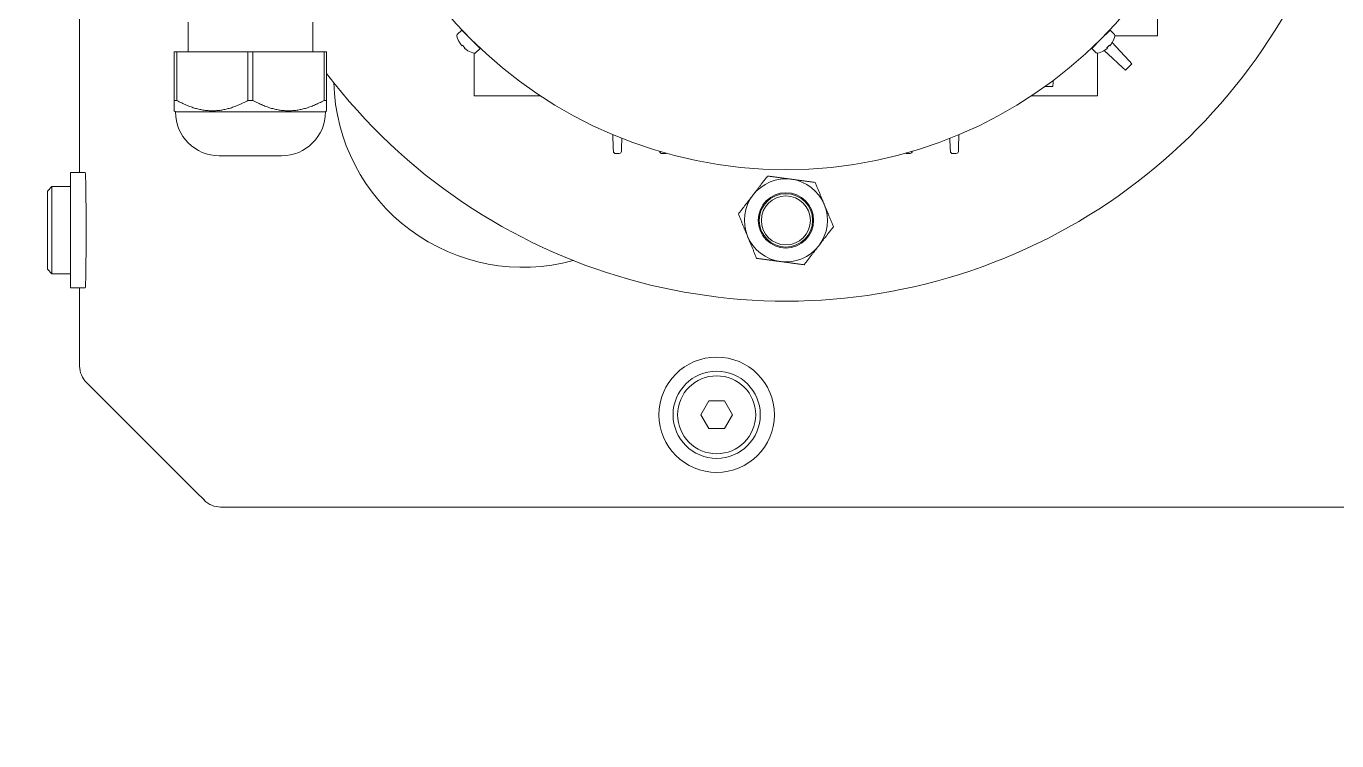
# Model space of a CAD drawing. Extents: x -3873 to 164127, y 7129 to 96529.
# Drawn here: x 85174.7 to 85458.7, y 60470.9 to 60625.8 of the extents above; entities that cross this region are included whole.
import ezdxf

# ---------------------------------------------------------------- set-up
doc = ezdxf.new("R2010")
doc.units = 0
doc.layers.get('0').update_dxf_attribs({"linetype": 'CONTINUOUS'})
doc.layers.add('LAYOUT Kromeka', color=1, linetype='CONTINUOUS', lineweight=5)

# ---------------------------------------------------------------- blocks, each defined once
blk = doc.blocks.new('SD-01-04-645-180-reduktor')
for p, q in [((153, -28.93), (153, -97.14)), ((-80.5, -67.5), (-80.5, -53.22)), ((102.5, -71), (102.5, -64.5)), ((129.5, -71), (129.5, -64.5)), ((-71.27, -67.5), (-80.5, -67.5)), ((-70.22, -66.26), (-71.2, -67.24)), ((-70.22, -66.26), (-68.24, -68.24)), ((68.24, -68.24), (70.22, -66.26)), ((70.22, -66.26), (71.2, -67.24)), ((-74.35, -72.9), (-71.46, -69.79)), ((-70.68, -68.95), (-71.46, -69.79)), ((-70.72, -68.88), (-70.74, -68.88)), ((-70.3, -69.5), (-70.16, -69.64)), ((-70.16, -69.64), (-70.06, -69.54)), ((-69.79, -71.46), (-68.95, -70.68)), ((-69.54, -70.06), (-69.64, -70.16)), ((-69.64, -70.16), (-69.5, -70.3)), ((-68.88, -70.74), (-68.88, -70.72)), ((-68.24, -68.24), (-66.26, -70.22)), ((-66.26, -70.22), (-67.24, -71.2)), ((66.26, -70.22), (68.24, -68.24)), ((66.26, -70.22), (67.24, -71.2)), ((68.88, -70.72), (68.88, -70.74)), ((69.5, -70.3), (69.64, -70.16)), ((69.64, -70.16), (69.54, -70.06)), ((70.06, -69.54), (70.16, -69.64)), ((70.16, -69.64), (70.3, -69.5)), ((70.74, -68.88), (70.72, -68.88)), ((-74.35, -72.9), (-74.95, -73.54)), ((-73.54, -74.95), (-74.95, -73.54)), ((-69.79, -71.46), (-72.9, -74.35)), ((-67.5, -80.5), (-67.5, -71.27)), ((67.5, -71.27), (67.5, -80.5)), ((100.04, -71), (99.5, -71)), ((99.5, -81.5), (99.5, -71)), ((100.04, -71), (100.04, -81.5)), ((115.46, -71), (100.04, -71)), ((115.46, -81.5), (115.46, -71)), ((116.54, -71), (115.46, -71)), ((116.54, -71), (116.54, -81.5)), ((131.96, -71), (116.54, -71)), ((132.5, -71), (131.96, -71)), ((131.96, -81.5), (131.96, -71)), ((132.5, -71), (132.5, -81.5)), ((-73.54, -74.95), (-72.9, -74.35)), ((-57.89, -77.62), (-57.9, -77.2)), ((-57.89, -77.62), (-57.86, -78.5)), ((-56.12, -78.5), (-57.86, -78.5)), ((-53.22, -80.5), (-67.5, -80.5)), ((67.5, -80.5), (53.22, -80.5)), ((100.04, -81.5), (99.5, -81.5)), ((99.5, -83.75), (99.5, -81.5)), ((116.54, -81.5), (115.46, -81.5)), ((132.5, -81.5), (131.96, -81.5)), ((132.5, -81.5), (132.5, -83.75)), ((99.75, -84), (99.5, -83.75)), ((132.25, -84), (99.75, -84)), ((132.25, -84), (132.5, -83.75)), ((-37.39, -91.83), (-37.49, -88.92)), ((-35.54, -89.72), (-35.61, -91.83)), ((35.61, -91.83), (35.54, -89.72)), ((37.49, -88.92), (37.39, -91.83)), ((-37.39, -91.83), (-37.37, -92.52)), ((-36.87, -93), (-36.13, -93)), ((-35.63, -92.52), (-35.61, -91.83)), ((-26.87, -93), (-26.13, -93)), ((26.13, -93), (26.87, -93)), ((35.61, -91.83), (35.63, -92.52)), ((36.13, -93), (36.87, -93)), ((37.37, -92.52), (37.39, -91.83)), ((122.75, -93.5), (109.25, -93.5)), ((151.81, -97.14), (155, -97.14)), ((155, -97.14), (155, -122.14)), ((159, -100.19), (155, -100.19)), ((159, -100.19), (159, -119.09)), ((160, -101.19), (159, -100.19)), ((160, -118.09), (160, -101.19)), ((159, -119.09), (155, -119.09)), ((160, -118.09), (159, -119.09)), ((151.81, -122.14), (155, -122.14)), ((153, -122.14), (153, -139.09)), ((149.68, -144.48), (127.84, -166.32)), ((151.53, -142.63), (149.68, -144.48)), ((13.27, -146.64), (11.54, -149.64)), ((16.73, -146.64), (13.27, -146.64)), ((18.46, -149.64), (16.73, -146.64)), ((11.54, -149.64), (13.27, -152.64)), ((16.73, -152.64), (18.46, -149.64)), ((13.27, -152.64), (16.73, -152.64)), ((127.84, -166.32), (125.99, -168.17)), ((-75.01, -169.64), (-122.45, -169.64)), ((75.01, -169.64), (-75.01, -169.64)), ((122.45, -169.64), (75.01, -169.64))]:
    blk.add_line(p, q)
for centre, radius in [((0, 0), 96.5), ((0, -107.5), 6), ((0, -107.5), 5.79), ((0, -107.5), 5.31), ((15, -149.64), 12.5), ((15, -149.64), 9.45), ((15, -149.64), 8.45)]:
    blk.add_circle(centre, radius)
for centre, radius, start, end in [((0, 0), 125, 27.5003, 322.7498), ((0, 10.36), 295.75, 192.7126, 346.8544), ((-71.01, -67.43), 0.27, 135, 192.664), ((-66.4, -66.4), 5, 192.664, 209.7807), ((-69.3, -67.03), 0.1, 225, 253.9257), ((69.3, -67.03), 0.1, 286.0743, 315), ((66.4, -66.4), 5, 330.2193, 347.336), ((71.01, -67.43), 0.27, 347.336, 45), ((-66.4, -66.4), 4.99, 209.8121, 218.4966), ((-66.4, -66.4), 4.99, 231.5034, 240.1879), ((-66.4, -66.4), 5, 240.2193, 257.336), ((-67.03, -69.3), 0.1, 196.0743, 225), ((67.03, -69.3), 0.1, 315, 343.9257), ((66.4, -66.4), 5, 282.664, 299.7807), ((66.4, -66.4), 4.99, 299.8121, 308.4966), ((66.4, -66.4), 4.99, 321.5034, 330.1879), ((-67.43, -71.01), 0.27, 257.336, 315), ((67.43, -71.01), 0.27, 225, 282.664), ((56.95, -76.66), 41, 254.6312, 358.5846), ((109.25, -84), 9.5, 180, 270), ((122.75, -84), 9.5, 270, 0), ((0, -107.5), 9, 97.6075, 157.6075), ((0, -107.5), 9, 37.6075, 97.6075), ((0, -107.5), 9, 337.6075, 37.6075), ((0, -107.5), 9, 157.6075, 217.6075), ((0, -107.5), 9, 217.6075, 277.6075), ((0, -107.5), 9, 277.6075, 337.6075)]:
    blk.add_arc(centre, radius, start, end)
for centre, major_axis, ratio, start_param, end_param in [((-66.71, -66.71), (3.47, -3.47), 0.894934, 4.636859, 4.787919), ((66.71, -66.71), (3.47, 3.47), 0.894934, 4.636859, 4.787919), ((151.81, -109.64), (0, -12.5), 0.017455, 3.141593, 6.283185), ((148, -139.1), (-3.54, -3.54), 0.999695, 1.570796, 2.356347), ((122.46, -164.64), (-3.54, -3.54), 0.999695, 0.785246, 1.570796)]:
    blk.add_ellipse(centre, major_axis=major_axis, ratio=ratio, start_param=start_param, end_param=end_param)
for points, weights in [([(100.04, -81.5), (107.75, -85.73), (115.46, -81.5)], [1.32624113475, 1.50709219858, 1.32624113475]), ([(116.54, -81.5), (124.25, -85.73), (131.96, -81.5)], [1.32624113475, 1.50709219858, 1.32624113475]), ([(-6.34, -99.27), (-7.4, -101.84), (-8.32, -104.07)], [1.92854688201, 2.07772050249, 2.07772050249]), ([(-6.34, -99.27), (-3.58, -98.9), (-1.19, -98.58)], [1.92854688201, 2.07772050249, 2.07772050249]), ([(-1.19, -98.58), (1.2, -98.26), (3.96, -97.89)], [2.07772050249, 2.07772050249, 1.92854688201]), ([(3.96, -97.89), (5.66, -100.1), (7.13, -102.01)], [1.92854688201, 2.07772050249, 2.07772050249]), ([(7.13, -102.01), (8.6, -103.92), (10.3, -106.12)], [2.07772050249, 2.07772050249, 1.92854688201]), ([(-8.32, -104.07), (-9.24, -106.3), (-10.3, -108.88)], [2.07772050249, 2.07772050249, 1.92854688201]), ([(10.3, -106.12), (9.24, -108.7), (8.32, -110.93)], [1.92854688201, 2.07772050249, 2.07772050249]), ([(-7.13, -112.99), (-8.6, -111.08), (-10.3, -108.88)], [2.07772050249, 2.07772050249, 1.92854688201]), ([(-3.96, -117.11), (-5.66, -114.9), (-7.13, -112.99)], [1.92854688201, 2.07772050249, 2.07772050249]), ([(8.32, -110.93), (7.4, -113.16), (6.34, -115.73)], [2.07772050249, 2.07772050249, 1.92854688201]), ([(6.34, -115.73), (3.58, -116.1), (1.19, -116.42)], [1.92854688201, 2.07772050249, 2.07772050249]), ([(1.19, -116.42), (-1.2, -116.74), (-3.96, -117.11)], [2.07772050249, 2.07772050249, 1.92854688201])]:
    blk.add_rational_spline(points, weights, degree=2)
for points, knots in [([(-36.87, -93), (-36.88, -93), (-36.89, -93), (-37.03, -92.99), (-37.16, -92.93), (-37.32, -92.74), (-37.36, -92.63), (-37.37, -92.52)], [-0.0103824, -0.0103824, -0.0103824, -0.0103824, 0, 0, 0.1185624, 0.1185624, 0.2212837, 0.2212837, 0.2212837, 0.2212837]), ([(-35.63, -92.52), (-35.64, -92.67), (-35.71, -92.79), (-35.9, -92.96), (-36.02, -93), (-36.13, -93)], [0.4131022, 0.4131022, 0.4131022, 0.4131022, 0.5092794, 0.5092794, 0.6090855, 0.6090855, 0.6090855, 0.6090855]), ([(-26.87, -93), (-26.88, -93), (-26.89, -93), (-27.03, -92.99), (-27.16, -92.93), (-27.31, -92.75), (-27.36, -92.65), (-27.37, -92.54)], [-0.0103489, -0.0103489, -0.0103489, -0.0103489, 0, 0, 0.1185709, 0.1185709, 0.2150363, 0.2150363, 0.2150363, 0.2150363]), ([(26.13, -93), (26.12, -93), (26.11, -93), (26.04, -92.99), (25.98, -92.98), (25.92, -92.95)], [-0.01032772, -0.01032772, -0.01032772, -0.01032772, 0, 0, 0.05559615, 0.05559615, 0.05559615, 0.05559615]), ([(27.37, -92.54), (27.36, -92.68), (27.29, -92.8), (27.1, -92.96), (26.98, -93), (26.87, -93)], [0.4175431, 0.4175431, 0.4175431, 0.4175431, 0.5092798, 0.5092798, 0.6090859, 0.6090859, 0.6090859, 0.6090859]), ([(36.13, -93), (36.12, -93), (36.11, -93), (35.97, -92.99), (35.84, -92.93), (35.68, -92.74), (35.64, -92.63), (35.63, -92.52)], [-0.0100703, -0.0100703, -0.0100703, -0.0100703, 0, 0, 0.118637, 0.118637, 0.2218109, 0.2218109, 0.2218109, 0.2218109]), ([(37.37, -92.52), (37.36, -92.67), (37.29, -92.79), (37.1, -92.96), (36.98, -93), (36.87, -93)], [0.4131033, 0.4131033, 0.4131033, 0.4131033, 0.5092804, 0.5092804, 0.6090867, 0.6090867, 0.6090867, 0.6090867])]:
    blk.add_open_spline(points, degree=3, knots=knots)
blk.add_open_spline([(-25.92, -92.95), (-25.99, -92.98), (-26.06, -93), (-26.13, -93)], degree=3)

msp = doc.modelspace()

# ---------------------------------------------------------------- block references
at = {"layer": 'LAYOUT Kromeka', "xscale": -1}
msp.add_blockref('SD-01-04-645-180-reduktor', (85339.31, 60691.22, -15419981.6), dxfattribs=at)

doc.saveas('drawing.dxf')
